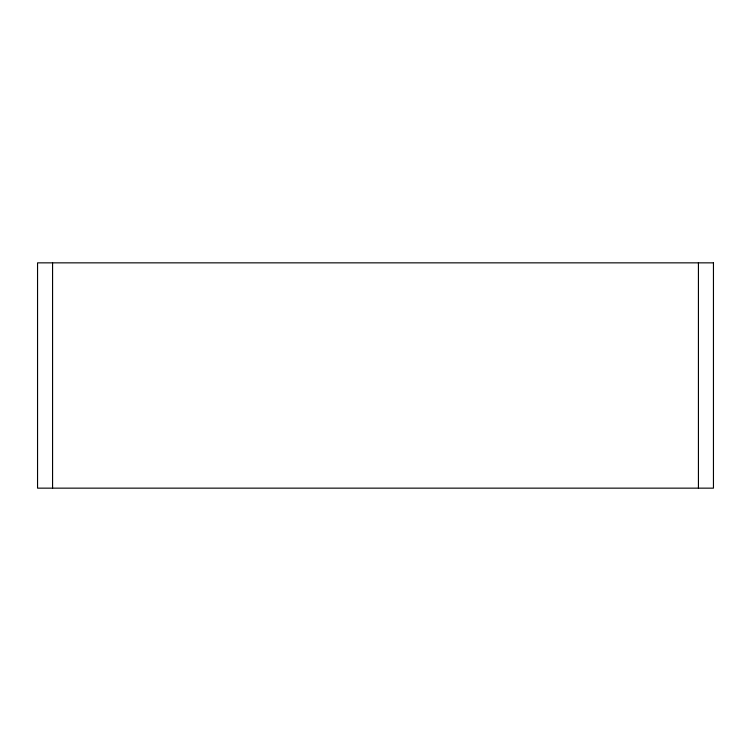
<?xml version="1.0" encoding="UTF-8"?>
<svg xmlns="http://www.w3.org/2000/svg" width="751" height="751" viewBox="0 0 751 751"><rect width="100%" height="100%" fill="white"/><g stroke="black" fill="none" stroke-linecap="round" stroke-linejoin="round"><path stroke-width="1.13" d="M698.43 262.85L698.43 488.15M52.57 262.85L52.57 488.15M713.45 262.85L37.55 262.85L37.55 488.15L713.45 488.15L713.45 262.85"/></g></svg>
